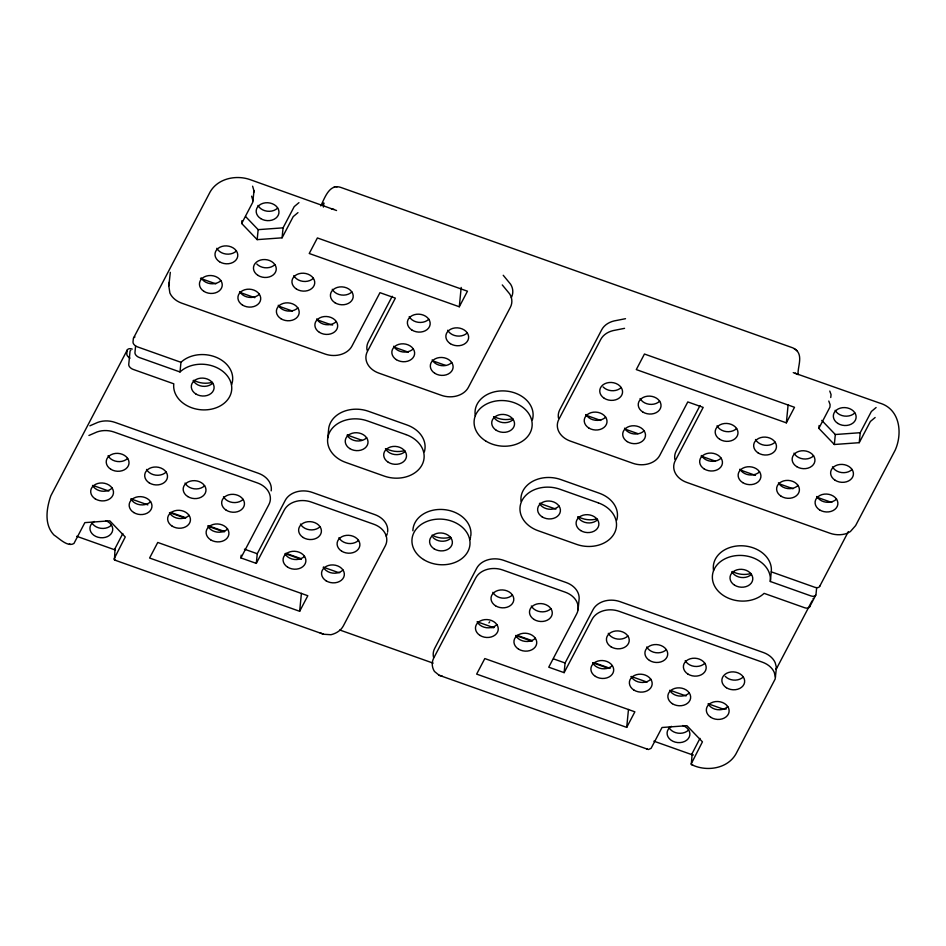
<?xml version="1.0" encoding="UTF-8"?>
<svg xmlns="http://www.w3.org/2000/svg" width="946" height="946" viewBox="0 0 946 946"><rect width="100%" height="100%" fill="white"/><g stroke="black" fill="none" stroke-linecap="round" stroke-linejoin="round"><path stroke-width="1.42" d="M241.195 555.16L240.923 557.927L256.307 563.39L284.273 510.036A20.788 16.271 5.6 0 1 311.281 502.054L373.812 524.238A20.788 16.271 5.6 0 1 385.282 545.889L343.339 625.909A20.788 16.271 5.6 0 1 330.994 634.719L323.567 634.246L114.466 559.985L115.034 548.526L122.826 533.509M135.609 345.94L134.947 352.645A5.191 3.086 27.7 0 0 139.44 357.564L180.012 371.967A29.101 22.775 5.6 0 1 227.217 375.728A29.101 22.775 5.6 0 1 209.515 409.5A29.101 22.775 5.6 0 1 173.792 383.816L133.232 369.425A5.191 3.086 27.7 0 1 128.739 364.494L130.004 351.616A5.191 3.086 27.7 0 1 130.773 350.257M502.279 284.935L509.669 293.887A20.788 16.271 5.6 0 1 510.355 307.308L468.4 387.328A20.788 16.271 5.6 0 1 441.392 395.322L378.873 373.126A20.788 16.271 5.6 0 1 367.403 351.474L395.369 298.132L379.973 292.669L352.007 346.011A20.788 16.271 5.6 0 1 324.998 354.005L181.667 303.134A20.788 16.271 5.6 0 1 169.878 292.988L168.814 285.929L170.315 272.353M180.012 371.967L180.958 362.306L137.501 346.886A5.191 3.086 27.7 0 1 133.008 341.955L133.327 338.739A5.191 3.086 27.7 0 1 134.959 336.965M297.966 212.625L293.225 216.61L282.085 237.824L257.17 239.634L241.679 223.481L241.963 220.631M241.679 223.481L252.771 202.255L253.989 190.867L252.606 186.196M257.17 239.634L258.152 229.653L245.57 216.528M282.085 237.824L283.067 227.844L294.206 206.63L298.948 202.645M256.307 563.39L257.265 553.729L285.231 500.387A20.788 16.271 5.6 0 1 312.227 492.393L374.758 514.589A20.788 16.271 5.6 0 1 387.588 532.16M323.402 207.091L323.816 202.905L322.551 205.317M299.657 611.293L307.817 595.732L157.757 542.46L149.598 558.022L299.657 611.293L301.419 593.355M327.789 437.821L328.735 428.16A29.101 22.775 5.6 0 1 368.443 411.285L406.922 424.943A29.101 22.775 5.6 0 1 424.352 451.881M459.295 306.764L467.454 291.202L317.395 237.943L309.236 253.504L459.295 306.764L461.187 287.442M691.148 763.978L702.429 741.841L686.926 725.688L662.023 727.498L651.096 748.333L648.412 749.516L439.157 675.278L434.439 671.435A20.788 16.271 5.6 0 1 433.753 658.002L475.708 577.982A20.788 16.271 5.6 0 1 502.716 570L565.235 592.184A20.788 16.271 5.6 0 1 576.705 613.836L548.739 667.19L564.135 672.653L565.081 662.992L593.047 609.638A20.788 16.271 5.6 0 1 620.056 601.656L763.387 652.527A20.788 16.271 5.6 0 1 775.176 662.661L776.453 667.521L775.152 679.062L735.905 753.997C727.249 769.157 705.87 771.936 691.29 764.474L692.2 753.394L699.993 738.365M578.065 609.768L579.011 600.107A20.788 16.271 5.6 0 0 566.181 582.535L503.662 560.339A20.788 16.271 5.6 0 0 476.654 568.333L434.699 648.353A20.788 16.271 5.6 0 0 433.54 657.352M626.713 727.379L634.872 711.818L484.813 658.558L476.654 674.108L626.713 727.379L628.475 709.441M816.658 587.667L815.996 594.384A5.191 3.086 27.7 0 1 810.876 595.897L770.316 581.494L771.262 571.833A29.101 22.775 5.6 0 0 741.747 545.771A29.101 22.775 5.6 0 0 713.556 570.58M786.351 422.85L794.51 407.288L644.451 354.029L636.291 369.59L786.351 422.85L788.113 404.912M798.046 374.675C797.537 366.894 803.095 356.417 796.272 350.067M875.133 417.493L870.379 421.478L859.24 442.681L834.337 444.502L818.846 428.349L819.13 425.487M834.337 444.502L835.318 434.521L821.755 420.379M859.24 442.681L860.221 432.7L871.361 411.498L876.102 407.513M253.989 190.867L253.587 192.665M113.981 559.11L125.262 536.973L109.771 520.82L84.856 522.63L73.942 543.477C67.71 547.427 59.101 538.239 54.064 535.105C43.906 524.628 46.508 508.321 50.836 495.787L127.355 349.819M168.814 285.929L169.369 282.014M776.453 667.521L776.11 669.401L812.058 600.876M830.742 397.521L831.073 394.636L829.772 391.065M133.575 337.97L210.095 192.003C217.828 178.368 236.228 174.632 250.252 179.681L336.551 210.52M320.824 205.909C324.584 198.353 329.314 183.288 340.856 187.438L792.973 347.915L797.159 350.8M240.923 557.927L268.889 504.573A20.788 16.271 5.6 0 0 257.418 482.933L114.088 432.05A20.788 16.271 5.6 0 0 97.024 431.955L88.912 435.479M392.223 296.275L368.349 341.825A20.788 16.271 5.6 0 0 367.036 350.15M700.04 405.538L676.165 451.076A20.788 16.271 5.6 0 0 674.865 459.401M564.135 672.653L592.101 619.299A20.788 16.271 5.6 0 1 619.11 611.305L762.429 662.188A20.788 16.271 5.6 0 1 774.23 672.322L775.507 677.182M818.846 428.349L829.938 407.123L830.091 404.616L828.791 401.045M819.638 586.437L848.349 531.605M809.54 607.013L815.759 595.152M488.94 622.882L489.732 621.806M89.858 425.818L97.982 422.294A20.788 16.271 5.6 0 1 115.034 422.401L258.364 473.272A20.788 16.271 5.6 0 1 271.195 490.856M491.825 627.671L494.391 627.316M333.985 187.225L334.754 187.107M336.563 186.835L337.308 186.717M625.507 318.696L614.06 320.942A20.788 16.271 5.6 0 0 601.715 329.752L559.772 409.772A20.788 16.271 5.6 0 0 558.459 418.097M624.561 328.345L613.114 330.603A20.788 16.271 5.6 0 0 600.769 339.401L558.826 419.421A20.788 16.271 5.6 0 0 570.296 441.073L632.815 463.268A20.788 16.271 5.6 0 0 659.823 455.274L687.789 401.932L703.185 407.395L675.219 460.737A20.788 16.271 5.6 0 0 686.69 482.389L830.02 533.26A20.788 16.271 5.6 0 0 847.072 533.367L850.371 531.569L855.61 525.598L895.164 450.213C902.768 433.244 900.095 408.767 879.354 402.972L793.256 372.629M258.152 229.653L283.067 227.844M835.318 434.521L860.221 432.7M331.443 209.019L334.009 209.373M114.998 560.221L115.708 560.304M692.165 765.089L692.874 765.16M439.157 675.278L442.243 676.13M200.493 278.396L215.806 283.835M239.492 292.243L254.805 297.683M278.491 306.078L292.42 311.021M317.489 319.925L330.024 324.372A10.394 8.136 5.6 0 0 332.637 325.01M394.612 347.3L408.353 352.172M433.091 360.958L445.448 365.345M585.621 415.105L600.734 420.462M625.472 429.248L637.841 433.635M701.128 456.102L715.058 461.045M740.127 469.937L755.452 475.377M779.126 483.784L793.055 488.727M816.729 497.135L829.264 501.581A10.394 8.136 5.6 0 0 831.889 502.208M771.262 571.833L814.707 587.253A5.191 3.086 27.7 0 0 819.839 585.751M362.129 440.351L351.132 436.449A19.748 15.455 5.6 0 1 347.702 434.912M385.495 448.641L389.61 450.107A19.748 15.455 5.6 0 0 404.699 450.568M555.893 509.125L543.524 504.738A19.748 15.455 5.6 0 1 540.095 503.201M577.876 516.93L582.003 518.396A19.748 15.455 5.6 0 0 597.08 518.857M170.587 512.342L185.854 517.758M208.037 525.633L224.687 531.546M285.846 553.256L301.1 558.672M517.072 635.322L532.326 640.738M594.868 662.945L610.135 668.361M93.512 485.617L108.837 491.057M131.116 498.956L147.836 504.892M170.114 512.803L185.44 518.242M209.113 526.65L221.648 531.096A10.394 8.136 5.6 0 0 224.273 531.723M286.236 554.025L301.36 559.382M323.343 567.186L337.083 572.07A10.394 8.136 5.6 0 0 339.709 572.697M477.257 621.818L493.741 627.671M515.736 635.476L529.476 640.359A10.394 8.136 5.6 0 0 532.09 640.986M592.764 662.815L608.077 668.254M631.762 676.662L647.076 682.101M670.761 690.509L686.075 695.949M708.365 703.848L720.899 708.306A10.394 8.136 5.6 0 0 726.232 709.015M244.435 549.177L257.265 553.729M553.54 658.889L565.081 662.992M76.721 536.299L114.62 549.756M653.875 741.167L693.146 755.109L692.129 753.997M339.827 630.024L433.15 663.146M319.961 632.732L323.567 634.246M646.532 748.712L647.49 749.22M69.365 543.855L70.323 544.364M795.279 373.102L796.804 374.19M794.392 348.518L795.243 349.228M503.225 275.274L510.615 284.226A20.788 16.271 5.6 0 1 511.301 297.647M115.447 550.004L114.963 549.129M631.218 676.425L631.833 677.371M251.624 196.177L253.008 200.848M130.004 358.156A5.191 3.086 27.7 0 1 126.799 353.816L127.107 350.599A5.191 3.086 27.7 0 1 132.239 349.086M111.356 525.207A11.435 8.952 5.6 0 1 91.738 522.582M688.522 730.076A11.435 8.952 5.6 0 1 668.905 727.439M277.604 208.085A11.435 8.952 5.6 0 1 257.986 205.459M854.758 412.953A11.435 8.952 5.6 0 1 835.141 410.316M212.306 382.279A19.748 15.455 5.6 0 1 193.8 380.28M450.58 537.162A19.748 15.455 5.6 0 1 432.062 535.152M512.72 418.605A19.748 15.455 5.6 0 1 494.214 416.607M750.994 573.489A19.748 15.455 5.6 0 1 732.476 571.479M105.597 520.655A11.435 8.952 5.6 0 1 111.013 533.922A11.435 8.952 5.6 0 1 93.701 535.176A11.435 8.952 5.6 0 1 94.304 521.483M809.788 606.232A5.191 3.086 27.7 0 1 804.656 607.746L764.096 593.355A29.101 22.775 5.6 0 1 716.891 589.583A29.101 22.775 5.6 0 1 734.593 555.822A29.101 22.775 5.6 0 1 770.316 581.494M813.418 598.298A5.191 3.086 27.7 0 1 812.969 598.865M180.958 362.306A29.101 22.775 5.6 0 1 216.989 357.635A29.101 22.775 5.6 0 1 231.569 384.762M387.281 533.556A20.788 16.271 5.6 0 1 386.228 536.228M475.306 415.814A29.101 22.775 5.6 0 1 505.33 390.982A29.101 22.775 5.6 0 1 532.373 419.918M470.54 537.304A29.101 22.775 5.6 0 1 469.855 539.622M412.882 530.777A29.101 22.775 5.6 0 1 443.946 509.587A29.101 22.775 5.6 0 1 470.753 536.145M616.733 520.17A29.101 22.775 5.6 0 0 599.303 493.221L560.836 479.575A29.101 22.775 5.6 0 0 521.021 501.226M682.764 725.523A11.435 8.952 5.6 0 1 688.168 738.779A11.435 8.952 5.6 0 1 670.856 740.044A11.435 8.952 5.6 0 1 671.459 726.339M112.148 488.03A11.435 8.952 5.6 0 1 92.531 485.393M127.686 458.384A11.435 8.952 5.6 0 1 108.069 455.759M150.627 501.687A11.435 8.952 5.6 0 1 131.009 499.05M166.165 472.042A11.435 8.952 5.6 0 1 146.547 469.417M204.643 485.7A11.435 8.952 5.6 0 1 185.026 483.075M243.122 499.358A11.435 8.952 5.6 0 1 223.504 496.733M189.105 515.345A11.435 8.952 5.6 0 1 169.488 512.708M227.584 529.003A11.435 8.952 5.6 0 1 207.966 526.366M320.067 526.674A11.435 8.952 5.6 0 1 300.45 524.049M358.546 540.332A11.435 8.952 5.6 0 1 338.928 537.706M304.541 556.319A11.435 8.952 5.6 0 1 284.923 553.682M343.02 569.977A11.435 8.952 5.6 0 1 323.39 567.34M220.903 280.56A11.435 8.952 5.6 0 1 201.285 277.935M236.441 250.927A11.435 8.952 5.6 0 1 216.823 248.301M259.381 294.218A11.435 8.952 5.6 0 1 239.764 291.593M274.919 264.584A11.435 8.952 5.6 0 1 256.815 264.029M297.86 307.876A11.435 8.952 5.6 0 1 278.242 305.251M336.338 321.534A11.435 8.952 5.6 0 1 316.721 318.908M313.398 278.242A11.435 8.952 5.6 0 1 293.78 275.617M351.877 291.9A11.435 8.952 5.6 0 1 332.259 289.275M413.296 348.849A11.435 8.952 5.6 0 1 393.678 346.224M451.774 362.507A11.435 8.952 5.6 0 1 432.156 359.882M428.834 319.216A11.435 8.952 5.6 0 1 409.216 316.591M467.3 332.874A11.435 8.952 5.6 0 1 447.683 330.237M212.767 383.13A11.435 8.952 5.6 0 1 193.15 380.505M451.041 538.014A11.435 8.952 5.6 0 1 432.937 537.458M513.193 419.468A11.435 8.952 5.6 0 1 493.576 416.831M751.455 574.34A11.435 8.952 5.6 0 1 731.837 571.715M366.681 437.762A11.435 8.952 5.6 0 1 347.064 435.136M405.16 451.419A11.435 8.952 5.6 0 1 385.542 448.794M559.074 506.051A11.435 8.952 5.6 0 1 539.457 503.426M597.553 519.709A11.435 8.952 5.6 0 1 577.923 517.084M496.922 624.597A11.435 8.952 5.6 0 1 477.304 621.971M550.939 608.621A11.435 8.952 5.6 0 1 531.321 605.996M512.46 594.963A11.435 8.952 5.6 0 1 492.842 592.338M535.401 638.254A11.435 8.952 5.6 0 1 515.783 635.629M627.896 635.937A11.435 8.952 5.6 0 1 608.278 633.312M666.374 649.595A11.435 8.952 5.6 0 1 646.757 646.969M689.315 692.886A11.435 8.952 5.6 0 1 669.697 690.261M704.853 663.252A11.435 8.952 5.6 0 1 685.235 660.627M727.793 706.544A11.435 8.952 5.6 0 1 708.176 703.919M743.32 676.91A11.435 8.952 5.6 0 1 725.215 676.355M612.358 665.57A11.435 8.952 5.6 0 1 592.74 662.945M650.836 679.228A11.435 8.952 5.6 0 1 631.218 676.603M605.677 417.139A11.435 8.952 5.6 0 1 586.059 414.514M644.155 430.797A11.435 8.952 5.6 0 1 624.537 428.171M621.215 387.505A11.435 8.952 5.6 0 1 603.11 386.949M659.693 401.163A11.435 8.952 5.6 0 1 640.075 398.526M721.112 458.112A11.435 8.952 5.6 0 1 701.494 455.487M759.591 471.77A11.435 8.952 5.6 0 1 739.973 469.145M798.069 485.428A11.435 8.952 5.6 0 1 778.452 482.803M813.607 455.795A11.435 8.952 5.6 0 1 793.99 453.158M836.548 499.086A11.435 8.952 5.6 0 1 816.93 496.461M852.086 469.453A11.435 8.952 5.6 0 1 832.468 466.816M736.65 428.479A11.435 8.952 5.6 0 1 717.033 425.842M775.129 442.137A11.435 8.952 5.6 0 1 755.511 439.5M405.976 434.592L367.497 420.935A29.101 22.775 5.6 0 0 329.681 432.121A29.101 22.775 5.6 0 0 345.739 462.428L384.218 476.086A29.101 22.775 5.6 0 0 422.034 464.9A29.101 22.775 5.6 0 0 405.976 434.592M598.357 502.882L559.878 489.224A29.101 22.775 5.6 0 0 522.074 500.41A29.101 22.775 5.6 0 0 538.132 530.718L576.611 544.376A29.101 22.775 5.6 0 0 614.415 533.189A29.101 22.775 5.6 0 0 598.357 502.882M423.501 559.5A29.101 22.775 5.6 0 0 469.807 545.795A29.101 22.775 5.6 0 0 429.626 520.501A29.101 22.775 5.6 0 0 423.501 559.5M434.119 548.834A11.435 8.952 5.6 0 0 452.306 543.453A11.435 8.952 5.6 0 0 436.52 533.52A11.435 8.952 5.6 0 0 434.119 548.834M349.76 448.581A11.435 8.952 5.6 0 0 367.947 443.201A11.435 8.952 5.6 0 0 352.16 433.268A11.435 8.952 5.6 0 0 349.76 448.581M388.227 462.239A11.435 8.952 5.6 0 0 406.425 456.859A11.435 8.952 5.6 0 0 390.639 446.926A11.435 8.952 5.6 0 0 388.227 462.239M542.141 516.871A11.435 8.952 5.6 0 0 560.339 511.49A11.435 8.952 5.6 0 0 544.541 501.557A11.435 8.952 5.6 0 0 542.141 516.871M580.619 530.529A11.435 8.952 5.6 0 0 598.806 525.148A11.435 8.952 5.6 0 0 583.02 515.215A11.435 8.952 5.6 0 0 580.619 530.529M485.653 440.954A29.101 22.775 5.6 0 0 531.959 427.249A29.101 22.775 5.6 0 0 491.766 401.955A29.101 22.775 5.6 0 0 485.653 440.954M496.26 430.288A11.435 8.952 5.6 0 0 514.458 424.908A11.435 8.952 5.6 0 0 498.66 414.963A11.435 8.952 5.6 0 0 496.26 430.288M480 635.428A11.435 8.952 5.6 0 0 498.187 630.036A11.435 8.952 5.6 0 0 482.401 620.103A11.435 8.952 5.6 0 0 480 635.428M495.538 605.783A11.435 8.952 5.6 0 0 513.725 600.403A11.435 8.952 5.6 0 0 497.939 590.47A11.435 8.952 5.6 0 0 495.538 605.783M518.479 649.086A11.435 8.952 5.6 0 0 536.666 643.694A11.435 8.952 5.6 0 0 520.879 633.761A11.435 8.952 5.6 0 0 518.479 649.086M534.005 619.441A11.435 8.952 5.6 0 0 552.204 614.06A11.435 8.952 5.6 0 0 536.417 604.127A11.435 8.952 5.6 0 0 534.005 619.441M595.424 676.402A11.435 8.952 5.6 0 0 613.623 671.01A11.435 8.952 5.6 0 0 597.837 661.077A11.435 8.952 5.6 0 0 595.424 676.402M610.962 646.757A11.435 8.952 5.6 0 0 629.161 641.376A11.435 8.952 5.6 0 0 613.375 631.443A11.435 8.952 5.6 0 0 610.962 646.757M633.903 690.06A11.435 8.952 5.6 0 0 652.101 684.668A11.435 8.952 5.6 0 0 636.315 674.735A11.435 8.952 5.6 0 0 633.903 690.06M649.441 660.414A11.435 8.952 5.6 0 0 667.64 655.034A11.435 8.952 5.6 0 0 651.841 645.101A11.435 8.952 5.6 0 0 649.441 660.414M672.381 703.706A11.435 8.952 5.6 0 0 690.58 698.325A11.435 8.952 5.6 0 0 674.794 688.392A11.435 8.952 5.6 0 0 672.381 703.706M687.919 674.072A11.435 8.952 5.6 0 0 706.118 668.692A11.435 8.952 5.6 0 0 690.32 658.759A11.435 8.952 5.6 0 0 687.919 674.072M710.86 717.364A11.435 8.952 5.6 0 0 729.059 711.983A11.435 8.952 5.6 0 0 713.26 702.05A11.435 8.952 5.6 0 0 710.86 717.364M726.398 687.73A11.435 8.952 5.6 0 0 744.585 682.35A11.435 8.952 5.6 0 0 728.798 672.417A11.435 8.952 5.6 0 0 726.398 687.73M95.227 498.849A11.435 8.952 5.6 0 0 113.414 493.469A11.435 8.952 5.6 0 0 97.627 483.524A11.435 8.952 5.6 0 0 95.227 498.849M110.753 469.216A11.435 8.952 5.6 0 0 128.952 463.824A11.435 8.952 5.6 0 0 113.165 453.891A11.435 8.952 5.6 0 0 110.753 469.216M133.693 512.507A11.435 8.952 5.6 0 0 151.892 507.127A11.435 8.952 5.6 0 0 136.106 497.182A11.435 8.952 5.6 0 0 133.693 512.507M149.232 482.874A11.435 8.952 5.6 0 0 167.43 477.482A11.435 8.952 5.6 0 0 151.644 467.549A11.435 8.952 5.6 0 0 149.232 482.874M172.172 526.165A11.435 8.952 5.6 0 0 190.371 520.785A11.435 8.952 5.6 0 0 174.584 510.84A11.435 8.952 5.6 0 0 172.172 526.165M187.71 496.532A11.435 8.952 5.6 0 0 205.909 491.14A11.435 8.952 5.6 0 0 190.122 481.207A11.435 8.952 5.6 0 0 187.71 496.532M210.651 539.823A11.435 8.952 5.6 0 0 228.849 534.443A11.435 8.952 5.6 0 0 213.063 524.498A11.435 8.952 5.6 0 0 210.651 539.823M226.189 510.178A11.435 8.952 5.6 0 0 244.387 504.797A11.435 8.952 5.6 0 0 228.601 494.864A11.435 8.952 5.6 0 0 226.189 510.178M287.608 567.139A11.435 8.952 5.6 0 0 305.806 561.758A11.435 8.952 5.6 0 0 290.008 551.814A11.435 8.952 5.6 0 0 287.608 567.139M303.146 537.494A11.435 8.952 5.6 0 0 321.333 532.113A11.435 8.952 5.6 0 0 305.546 522.18A11.435 8.952 5.6 0 0 303.146 537.494M326.086 580.797A11.435 8.952 5.6 0 0 344.273 575.416A11.435 8.952 5.6 0 0 328.487 565.471A11.435 8.952 5.6 0 0 326.086 580.797M341.624 551.151A11.435 8.952 5.6 0 0 359.811 545.771A11.435 8.952 5.6 0 0 344.025 535.838A11.435 8.952 5.6 0 0 341.624 551.151M588.755 427.959A11.435 8.952 5.6 0 0 606.942 422.578A11.435 8.952 5.6 0 0 591.155 412.645A11.435 8.952 5.6 0 0 588.755 427.959M604.293 398.325A11.435 8.952 5.6 0 0 622.48 392.945A11.435 8.952 5.6 0 0 606.693 383A11.435 8.952 5.6 0 0 604.293 398.325M627.233 441.616A11.435 8.952 5.6 0 0 645.42 436.236A11.435 8.952 5.6 0 0 629.634 426.303A11.435 8.952 5.6 0 0 627.233 441.616M642.772 411.983A11.435 8.952 5.6 0 0 660.958 406.603A11.435 8.952 5.6 0 0 645.172 396.658A11.435 8.952 5.6 0 0 642.772 411.983M704.179 468.932A11.435 8.952 5.6 0 0 722.377 463.552A11.435 8.952 5.6 0 0 706.591 453.619A11.435 8.952 5.6 0 0 704.179 468.932M719.717 439.299A11.435 8.952 5.6 0 0 737.915 433.918A11.435 8.952 5.6 0 0 722.129 423.974A11.435 8.952 5.6 0 0 719.717 439.299M742.657 482.59A11.435 8.952 5.6 0 0 760.856 477.21A11.435 8.952 5.6 0 0 745.07 467.277A11.435 8.952 5.6 0 0 742.657 482.59M758.195 452.957A11.435 8.952 5.6 0 0 776.394 447.576A11.435 8.952 5.6 0 0 760.608 437.631A11.435 8.952 5.6 0 0 758.195 452.957M781.136 496.248A11.435 8.952 5.6 0 0 799.335 490.868A11.435 8.952 5.6 0 0 783.548 480.935A11.435 8.952 5.6 0 0 781.136 496.248M796.674 466.615A11.435 8.952 5.6 0 0 814.873 461.234A11.435 8.952 5.6 0 0 799.086 451.289A11.435 8.952 5.6 0 0 796.674 466.615M819.614 509.906A11.435 8.952 5.6 0 0 837.813 504.525A11.435 8.952 5.6 0 0 822.027 494.592A11.435 8.952 5.6 0 0 819.614 509.906M835.152 480.272A11.435 8.952 5.6 0 0 853.351 474.892A11.435 8.952 5.6 0 0 837.553 464.947A11.435 8.952 5.6 0 0 835.152 480.272M203.981 291.392A11.435 8.952 5.6 0 0 222.168 285.999A11.435 8.952 5.6 0 0 206.382 276.066A11.435 8.952 5.6 0 0 203.981 291.392M219.519 261.746A11.435 8.952 5.6 0 0 237.706 256.366A11.435 8.952 5.6 0 0 221.92 246.433A11.435 8.952 5.6 0 0 219.519 261.746M242.46 305.05A11.435 8.952 5.6 0 0 260.647 299.657A11.435 8.952 5.6 0 0 244.86 289.724A11.435 8.952 5.6 0 0 242.46 305.05M257.986 275.404A11.435 8.952 5.6 0 0 276.185 270.024A11.435 8.952 5.6 0 0 260.398 260.091A11.435 8.952 5.6 0 0 257.986 275.404M280.927 318.707A11.435 8.952 5.6 0 0 299.125 313.315A11.435 8.952 5.6 0 0 283.339 303.382A11.435 8.952 5.6 0 0 280.927 318.707M296.465 289.062A11.435 8.952 5.6 0 0 314.663 283.682A11.435 8.952 5.6 0 0 298.877 273.749A11.435 8.952 5.6 0 0 296.465 289.062M319.405 332.353A11.435 8.952 5.6 0 0 337.604 326.973A11.435 8.952 5.6 0 0 321.817 317.04A11.435 8.952 5.6 0 0 319.405 332.353M334.943 302.72A11.435 8.952 5.6 0 0 353.142 297.34A11.435 8.952 5.6 0 0 337.355 287.407A11.435 8.952 5.6 0 0 334.943 302.72M396.362 359.669A11.435 8.952 5.6 0 0 414.561 354.289A11.435 8.952 5.6 0 0 398.774 344.356A11.435 8.952 5.6 0 0 396.362 359.669M411.9 330.036A11.435 8.952 5.6 0 0 430.099 324.655A11.435 8.952 5.6 0 0 414.301 314.722A11.435 8.952 5.6 0 0 411.9 330.036M434.841 373.327A11.435 8.952 5.6 0 0 453.039 367.947A11.435 8.952 5.6 0 0 437.241 358.014A11.435 8.952 5.6 0 0 434.841 373.327M450.379 343.694A11.435 8.952 5.6 0 0 468.566 338.313A11.435 8.952 5.6 0 0 452.779 328.38A11.435 8.952 5.6 0 0 450.379 343.694M734.534 585.16A11.435 8.952 5.6 0 0 752.72 579.78A11.435 8.952 5.6 0 0 736.934 569.847A11.435 8.952 5.6 0 0 734.534 585.16M195.846 393.962A11.435 8.952 5.6 0 0 214.033 388.57A11.435 8.952 5.6 0 0 198.246 378.637A11.435 8.952 5.6 0 0 195.846 393.962M837.872 423.453A11.435 8.952 5.6 0 0 856.059 418.073A11.435 8.952 5.6 0 0 840.273 408.128A11.435 8.952 5.6 0 0 837.872 423.453M260.706 218.585A11.435 8.952 5.6 0 0 278.893 213.205A11.435 8.952 5.6 0 0 263.106 203.272A11.435 8.952 5.6 0 0 260.706 218.585"/></g></svg>
